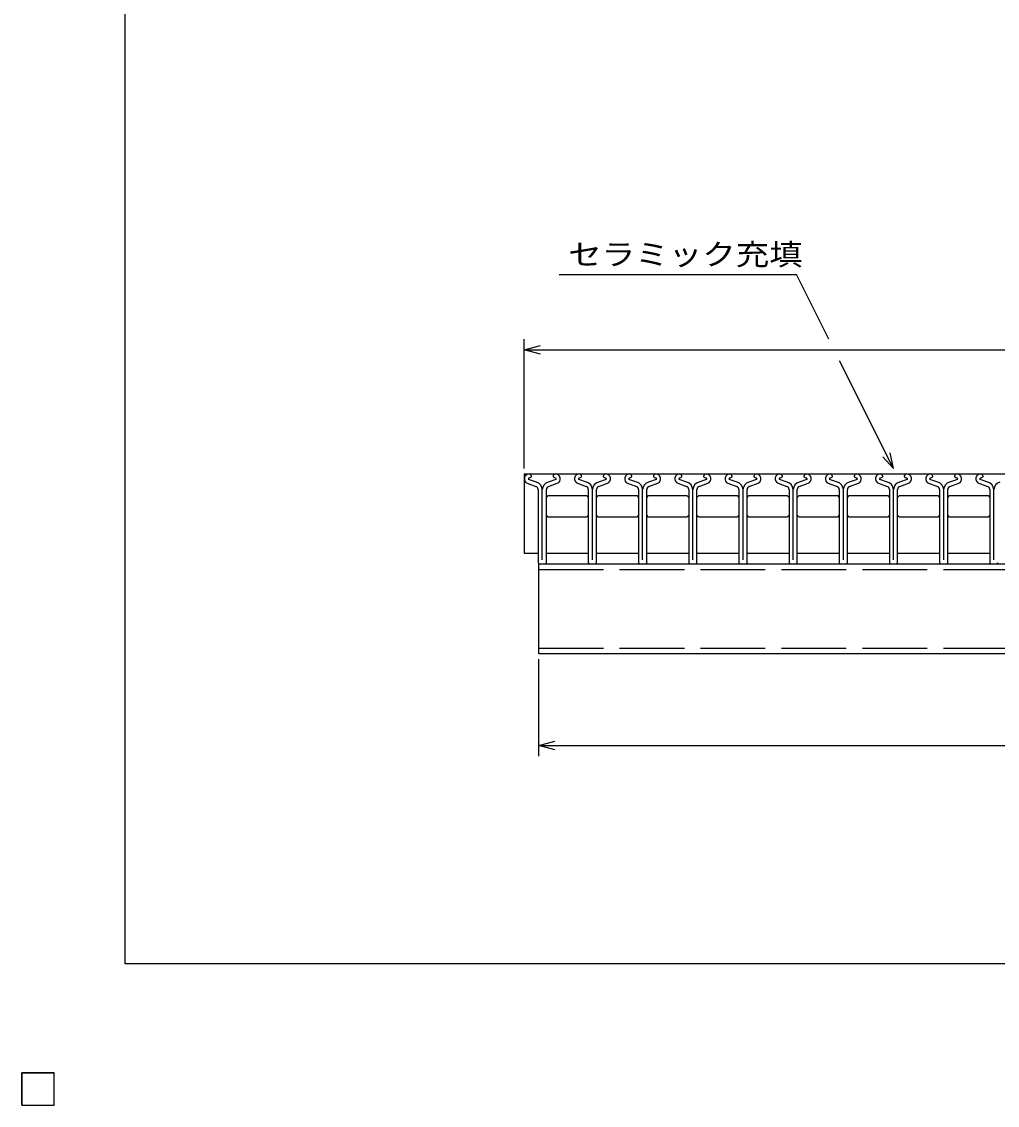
# Model space of a CAD drawing. Units: millimetres, scale not verified. Extents: x -1092 to 1042, y -770 to 629.
# Drawn here: x -1092 to -549, y -770 to -167 of the extents above; entities that cross this region are included whole.
import ezdxf
from ezdxf.enums import TextEntityAlignment as Align

# ---------------------------------------------------------------- set-up
doc = ezdxf.new("R2010")
doc.units = ezdxf.units.MM
doc.header["$LTSCALE"] = 6
doc.linetypes.add('DASHED', pattern=[7.5, 6, -1.5])
for name, color, linetype, lineweight in [('0_2', 150, 'Continuous', 25), ('16', 3, 'Continuous', 25), ('22', 2, 'Continuous', 25)]:
    doc.layers.add(name, color=color, linetype=linetype, lineweight=lineweight)
doc.styles.add('ベクトル', font='')
doc.styles.get('ベクトル').set_extended_font_data('ベクトル')

msp = doc.modelspace()

# ---------------------------------------------------------------- linework, layer by layer
at = {"layer": '0_2'}
for p, q in [((-1034.4, -690.9), (-1034.4, 629.1)), ((1041.6, -690.9), (-1034.4, -690.9))]:
    msp.add_line(p, q, dxfattribs=at)
at = {"layer": '16'}
for p, q in [((-812.5, -418.4), (-207.5, -418.4)), ((-812.5, -418.4), (-812.5, -462.4)), ((-805.799, -422.928), (-810.119, -421.408)), ((-809.96, -420.713), (-808.52, -420.013)), ((-808.52, -420.013), (-808.52, -419.783)), ((-794.902, -421.408), (-799.222, -422.928)), ((-796.501, -419.783), (-796.501, -420.013)), ((-796.501, -420.013), (-795.061, -420.713)), ((-777.899, -422.928), (-782.219, -421.408)), ((-782.06, -420.713), (-780.62, -420.013)), ((-780.62, -420.013), (-780.62, -419.783)), ((-767.002, -421.408), (-771.322, -422.928)), ((-768.601, -419.783), (-768.601, -420.013)), ((-768.601, -420.013), (-767.161, -420.713)), ((-749.999, -422.928), (-754.319, -421.408)), ((-754.16, -420.713), (-752.72, -420.013)), ((-752.72, -420.013), (-752.72, -419.783)), ((-739.102, -421.408), (-743.422, -422.928)), ((-740.701, -419.783), (-740.701, -420.013)), ((-740.701, -420.013), (-739.261, -420.713)), ((-722.099, -422.928), (-726.419, -421.408)), ((-726.26, -420.713), (-724.82, -420.013)), ((-724.82, -420.013), (-724.82, -419.783)), ((-711.202, -421.408), (-715.522, -422.928)), ((-712.801, -419.783), (-712.801, -420.013)), ((-712.801, -420.013), (-711.361, -420.713)), ((-694.199, -422.928), (-698.519, -421.408)), ((-698.36, -420.713), (-696.92, -420.013)), ((-696.92, -420.013), (-696.92, -419.783)), ((-683.302, -421.408), (-687.622, -422.928)), ((-684.901, -419.783), (-684.901, -420.013)), ((-684.901, -420.013), (-683.461, -420.713)), ((-666.299, -422.928), (-670.619, -421.408)), ((-670.46, -420.713), (-669.02, -420.013)), ((-669.02, -420.013), (-669.02, -419.783)), ((-655.402, -421.408), (-659.722, -422.928)), ((-657.001, -419.783), (-657.001, -420.013)), ((-657.001, -420.013), (-655.561, -420.713)), ((-638.399, -422.928), (-642.719, -421.408)), ((-642.56, -420.713), (-641.12, -420.013)), ((-641.12, -420.013), (-641.12, -419.783)), ((-627.502, -421.408), (-631.822, -422.928)), ((-629.101, -419.783), (-629.101, -420.013)), ((-629.101, -420.013), (-627.661, -420.713)), ((-610.499, -422.928), (-614.819, -421.408)), ((-614.66, -420.713), (-613.22, -420.013)), ((-613.22, -420.013), (-613.22, -419.783)), ((-599.602, -421.408), (-603.922, -422.928)), ((-601.201, -419.783), (-601.201, -420.013)), ((-601.201, -420.013), (-599.761, -420.713)), ((-582.599, -422.928), (-586.919, -421.408)), ((-586.76, -420.713), (-585.32, -420.013)), ((-585.32, -420.013), (-585.32, -419.783)), ((-571.702, -421.408), (-576.022, -422.928)), ((-573.301, -419.783), (-573.301, -420.013)), ((-573.301, -420.013), (-571.861, -420.713)), ((-554.699, -422.928), (-559.019, -421.408)), ((-558.86, -420.713), (-557.42, -420.013)), ((-557.42, -420.013), (-557.42, -419.783)), ((-810.879, -423.579), (-806.009, -425.289)), ((-804.81, -426.992), (-804.81, -467.712)), ((-802.5, -466.11), (-802.5, -427.04)), ((-800.21, -467.712), (-800.21, -426.992)), ((-799.012, -425.289), (-794.142, -423.579)), ((-782.979, -423.579), (-778.109, -425.289)), ((-776.91, -426.992), (-776.91, -467.712)), ((-774.6, -466.11), (-774.6, -427.04)), ((-772.31, -467.712), (-772.31, -426.992)), ((-771.112, -425.289), (-766.242, -423.579)), ((-755.079, -423.579), (-750.209, -425.289)), ((-749.01, -426.992), (-749.01, -467.712)), ((-746.7, -466.11), (-746.7, -427.04)), ((-744.41, -467.712), (-744.41, -426.992)), ((-743.212, -425.289), (-738.342, -423.579)), ((-727.179, -423.579), (-722.309, -425.289)), ((-721.11, -426.992), (-721.11, -467.712)), ((-718.8, -466.11), (-718.8, -427.04)), ((-716.51, -467.712), (-716.51, -426.992)), ((-715.312, -425.289), (-710.442, -423.579)), ((-699.279, -423.579), (-694.409, -425.289)), ((-693.21, -426.992), (-693.21, -467.712)), ((-690.9, -466.11), (-690.9, -427.04)), ((-688.61, -467.712), (-688.61, -426.992)), ((-687.412, -425.289), (-682.542, -423.579)), ((-671.379, -423.579), (-666.509, -425.289)), ((-665.31, -426.992), (-665.31, -467.712)), ((-663, -466.11), (-663, -427.04)), ((-660.71, -467.712), (-660.71, -426.992)), ((-659.512, -425.289), (-654.642, -423.579)), ((-643.479, -423.579), (-638.609, -425.289)), ((-637.41, -426.992), (-637.41, -467.712)), ((-635.1, -466.11), (-635.1, -427.04)), ((-632.81, -467.712), (-632.81, -426.992)), ((-631.612, -425.289), (-626.742, -423.579)), ((-615.579, -423.579), (-610.709, -425.289)), ((-609.51, -426.992), (-609.51, -467.712)), ((-607.2, -466.11), (-607.2, -427.04)), ((-604.91, -467.712), (-604.91, -426.992)), ((-603.712, -425.289), (-598.842, -423.579)), ((-587.679, -423.579), (-582.809, -425.289)), ((-581.61, -426.992), (-581.61, -467.712)), ((-579.3, -466.11), (-579.3, -427.04)), ((-577.01, -467.712), (-577.01, -426.992)), ((-575.812, -425.289), (-570.942, -423.579)), ((-559.779, -423.579), (-554.909, -425.289)), ((-553.71, -426.992), (-553.71, -467.712)), ((-551.4, -466.11), (-551.4, -427.04)), ((-800.25, -431.4), (-799.25, -430.4)), ((-799.25, -430.4), (-777.85, -430.4)), ((-777.85, -430.4), (-776.85, -431.4)), ((-772.35, -431.4), (-771.35, -430.4)), ((-771.35, -430.4), (-749.95, -430.4)), ((-749.95, -430.4), (-748.95, -431.4)), ((-744.45, -431.4), (-743.45, -430.4)), ((-743.45, -430.4), (-722.05, -430.4)), ((-722.05, -430.4), (-721.05, -431.4)), ((-716.55, -431.4), (-715.55, -430.4)), ((-715.55, -430.4), (-694.15, -430.4)), ((-694.15, -430.4), (-693.15, -431.4)), ((-688.65, -431.4), (-687.65, -430.4)), ((-687.65, -430.4), (-666.25, -430.4)), ((-666.25, -430.4), (-665.25, -431.4)), ((-660.75, -431.4), (-659.75, -430.4)), ((-659.75, -430.4), (-638.35, -430.4)), ((-638.35, -430.4), (-637.35, -431.4)), ((-632.85, -431.4), (-631.85, -430.4)), ((-631.85, -430.4), (-610.45, -430.4)), ((-610.45, -430.4), (-609.45, -431.4)), ((-604.95, -431.4), (-603.95, -430.4)), ((-603.95, -430.4), (-582.55, -430.4)), ((-582.55, -430.4), (-581.55, -431.4)), ((-577.05, -431.4), (-576.05, -430.4)), ((-576.05, -430.4), (-554.65, -430.4)), ((-554.65, -430.4), (-553.65, -431.4)), ((-799.25, -442.4), (-800.25, -441.4)), ((-777.85, -442.4), (-799.25, -442.4)), ((-776.85, -441.4), (-777.85, -442.4)), ((-771.35, -442.4), (-772.35, -441.4)), ((-749.95, -442.4), (-771.35, -442.4)), ((-748.95, -441.4), (-749.95, -442.4)), ((-743.45, -442.4), (-744.45, -441.4)), ((-722.05, -442.4), (-743.45, -442.4)), ((-721.05, -441.4), (-722.05, -442.4)), ((-715.55, -442.4), (-716.55, -441.4)), ((-694.15, -442.4), (-715.55, -442.4)), ((-693.15, -441.4), (-694.15, -442.4)), ((-687.65, -442.4), (-688.65, -441.4)), ((-666.25, -442.4), (-687.65, -442.4)), ((-665.25, -441.4), (-666.25, -442.4)), ((-659.75, -442.4), (-660.75, -441.4)), ((-638.35, -442.4), (-659.75, -442.4)), ((-637.35, -441.4), (-638.35, -442.4)), ((-631.85, -442.4), (-632.85, -441.4)), ((-610.45, -442.4), (-631.85, -442.4)), ((-609.45, -441.4), (-610.45, -442.4)), ((-603.95, -442.4), (-604.95, -441.4)), ((-582.55, -442.4), (-603.95, -442.4)), ((-581.55, -441.4), (-582.55, -442.4)), ((-576.05, -442.4), (-577.05, -441.4)), ((-554.65, -442.4), (-576.05, -442.4)), ((-553.65, -441.4), (-554.65, -442.4)), ((-812.5, -462.4), (-804.8, -462.4)), ((-800.2, -462.4), (-776.9, -462.4)), ((-772.3, -462.4), (-749, -462.4)), ((-744.4, -462.4), (-721.1, -462.4)), ((-716.5, -462.4), (-693.2, -462.4)), ((-688.6, -462.4), (-665.3, -462.4)), ((-660.7, -462.4), (-637.4, -462.4)), ((-632.8, -462.4), (-609.5, -462.4)), ((-604.9, -462.4), (-581.6, -462.4)), ((-577, -462.4), (-553.7, -462.4)), ((-804.5, -468.4), (-215.5, -468.4)), ((-804.5, -518.4), (-804.5, -468.4)), ((-804.11, -468.412), (-800.91, -468.412)), ((-776.21, -468.412), (-773.01, -468.412)), ((-748.31, -468.412), (-745.11, -468.412)), ((-720.41, -468.412), (-717.21, -468.412)), ((-692.51, -468.412), (-689.31, -468.412)), ((-664.61, -468.412), (-661.41, -468.412)), ((-636.71, -468.412), (-633.51, -468.412)), ((-608.81, -468.412), (-605.61, -468.412)), ((-580.91, -468.412), (-577.71, -468.412)), ((-553.01, -468.412), (-549.81, -468.412)), ((-215.5, -518.4), (-804.5, -518.4)), ((-1092, -751.5), (-1074, -751.5)), ((-1092, -769.5), (-1092, -751.5)), ((-1092, -751.5), (-1074, -751.5)), ((-1092, -769.5), (-1092, -751.5)), ((-1092, -751.5), (-1074, -751.5)), ((-1092, -769.5), (-1092, -751.5)), ((-1092, -751.5), (-1074, -751.5)), ((-1092, -769.5), (-1092, -751.5)), ((-1092, -751.5), (-1074, -751.5)), ((-1092, -769.5), (-1092, -751.5)), ((-1074, -769.5), (-1074, -751.5)), ((-1074, -769.5), (-1074, -751.5)), ((-1074, -769.5), (-1074, -751.5)), ((-1074, -769.5), (-1074, -751.5)), ((-1074, -769.5), (-1074, -751.5)), ((-1092, -769.5), (-1074, -769.5)), ((-1092, -769.5), (-1074, -769.5)), ((-1092, -769.5), (-1074, -769.5)), ((-1092, -769.5), (-1074, -769.5)), ((-1092, -769.5), (-1074, -769.5))]:
    msp.add_line(p, q, dxfattribs=at)
at = {"layer": '16', "linetype": 'DASHED'}
for p, q in [((-804.5, -471.6), (-215.5, -471.6)), ((-804.5, -515.2), (-215.5, -515.2))]:
    msp.add_line(p, q, dxfattribs=at)
at = {"layer": '16'}
for centre, radius, start, end in [((-809.81, -421.1), 2.7, 90.98, 246.68), ((-809.795, -421.116), 0.44, 111.91, 222.33), ((-809.969, -419.846), 1.45, 2.5, 85.55), ((-795.052, -419.846), 1.45, 94.45, 177.5), ((-795.211, -421.1), 2.7, 293.32, 89.02002), ((-795.226, -421.116), 0.44, 317.67, 68.08999), ((-781.91, -421.1), 2.7, 90.98, 246.68), ((-781.895, -421.116), 0.44, 111.91, 222.33), ((-782.069, -419.846), 1.45, 2.5, 85.55), ((-767.152, -419.846), 1.45, 94.45, 177.5), ((-767.311, -421.1), 2.7, 293.32, 89.02002), ((-767.326, -421.116), 0.44, 317.67, 68.08999), ((-754.01, -421.1), 2.7, 90.98, 246.68), ((-753.995, -421.116), 0.44, 111.91, 222.33), ((-754.169, -419.846), 1.45, 2.5, 85.55), ((-739.252, -419.846), 1.45, 94.45, 177.5), ((-739.411, -421.1), 2.7, 293.32, 89.02002), ((-739.426, -421.116), 0.44, 317.67, 68.08999), ((-726.11, -421.1), 2.7, 90.98, 246.68), ((-726.095, -421.116), 0.44, 111.91, 222.33), ((-726.269, -419.846), 1.45, 2.5, 85.55), ((-711.352, -419.846), 1.45, 94.45, 177.5), ((-711.511, -421.1), 2.7, 293.32, 89.02002), ((-711.526, -421.116), 0.44, 317.67, 68.08999), ((-698.21, -421.1), 2.7, 90.98, 246.68), ((-698.195, -421.116), 0.44, 111.91, 222.33), ((-698.369, -419.846), 1.45, 2.5, 85.55), ((-683.452, -419.846), 1.45, 94.45, 177.5), ((-683.611, -421.1), 2.7, 293.32, 89.02002), ((-683.626, -421.116), 0.44, 317.67, 68.08999), ((-670.31, -421.1), 2.7, 90.98, 246.68), ((-670.295, -421.116), 0.44, 111.91, 222.33), ((-670.469, -419.846), 1.45, 2.5, 85.55), ((-655.552, -419.846), 1.45, 94.45, 177.5), ((-655.711, -421.1), 2.7, 293.32, 89.02002), ((-655.726, -421.116), 0.44, 317.67, 68.08999), ((-642.41, -421.1), 2.7, 90.98, 246.68), ((-642.395, -421.116), 0.44, 111.91, 222.33), ((-642.569, -419.846), 1.45, 2.5, 85.55), ((-627.652, -419.846), 1.45, 94.45, 177.5), ((-627.811, -421.1), 2.7, 293.32, 89.02002), ((-627.826, -421.116), 0.44, 317.67, 68.08999), ((-614.51, -421.1), 2.7, 90.98, 246.68), ((-614.495, -421.116), 0.44, 111.91, 222.33), ((-614.669, -419.846), 1.45, 2.5, 85.55), ((-599.752, -419.846), 1.45, 94.45, 177.5), ((-599.911, -421.1), 2.7, 293.32, 89.02002), ((-599.926, -421.116), 0.44, 317.67, 68.08999), ((-586.61, -421.1), 2.7, 90.98, 246.68), ((-586.595, -421.116), 0.44, 111.91, 222.33), ((-586.769, -419.846), 1.45, 2.5, 85.55), ((-571.852, -419.846), 1.45, 94.45, 177.5), ((-572.011, -421.1), 2.7, 293.32, 89.02002), ((-572.026, -421.116), 0.44, 317.67, 68.08999), ((-558.71, -421.1), 2.7, 90.98, 246.68), ((-558.695, -421.116), 0.44, 111.91, 222.33), ((-558.869, -419.846), 1.45, 2.5, 85.55), ((-806.609, -426.989), 1.8, 0, 70.58), ((-807.09, -427.343), 4.6, 3.78, 73.7), ((-797.931, -427.343), 4.6, 106.3, 176.22), ((-798.412, -426.989), 1.8, 109.42, 180), ((-778.709, -426.989), 1.8, 0, 70.58), ((-779.19, -427.343), 4.6, 3.78, 73.7), ((-770.031, -427.343), 4.6, 106.3, 176.22), ((-770.512, -426.989), 1.8, 109.42, 180), ((-750.809, -426.989), 1.8, 0, 70.58), ((-751.29, -427.343), 4.6, 3.78, 73.7), ((-742.131, -427.343), 4.6, 106.3, 176.22), ((-742.612, -426.989), 1.8, 109.42, 180), ((-722.909, -426.989), 1.8, 0, 70.58), ((-723.39, -427.343), 4.6, 3.78, 73.7), ((-714.231, -427.343), 4.6, 106.3, 176.22), ((-714.712, -426.989), 1.8, 109.42, 180), ((-695.009, -426.989), 1.8, 0, 70.58), ((-695.49, -427.343), 4.6, 3.78, 73.7), ((-686.331, -427.343), 4.6, 106.3, 176.22), ((-686.812, -426.989), 1.8, 109.42, 180), ((-667.109, -426.989), 1.8, 0, 70.58), ((-667.59, -427.343), 4.6, 3.78, 73.7), ((-658.431, -427.343), 4.6, 106.3, 176.22), ((-658.912, -426.989), 1.8, 109.42, 180), ((-639.209, -426.989), 1.8, 0, 70.58), ((-639.69, -427.343), 4.6, 3.78, 73.7), ((-630.531, -427.343), 4.6, 106.3, 176.22), ((-631.012, -426.989), 1.8, 109.42, 180), ((-611.309, -426.989), 1.8, 0, 70.58), ((-611.79, -427.343), 4.6, 3.78, 73.7), ((-602.631, -427.343), 4.6, 106.3, 176.22), ((-603.112, -426.989), 1.8, 109.42, 180), ((-583.409, -426.989), 1.8, 0, 70.58), ((-583.89, -427.343), 4.6, 3.78, 73.7), ((-574.731, -427.343), 4.6, 106.3, 176.22), ((-575.212, -426.989), 1.8, 109.42, 180), ((-555.509, -426.989), 1.8, 0, 70.58), ((-555.99, -427.343), 4.6, 3.78, 73.7), ((-546.831, -427.343), 4.6, 106.3, 176.22), ((-804.11, -467.712), 0.7, 180, 270), ((-800.91, -467.712), 0.7, 270, 0), ((-776.21, -467.712), 0.7, 180, 270), ((-773.01, -467.712), 0.7, 270, 0), ((-748.31, -467.712), 0.7, 180, 270), ((-745.11, -467.712), 0.7, 270, 0), ((-720.41, -467.712), 0.7, 180, 270), ((-717.21, -467.712), 0.7, 270, 0), ((-692.51, -467.712), 0.7, 180, 270), ((-689.31, -467.712), 0.7, 270, 0), ((-664.61, -467.712), 0.7, 180, 270), ((-661.41, -467.712), 0.7, 270, 0), ((-636.71, -467.712), 0.7, 180, 270), ((-633.51, -467.712), 0.7, 270, 0), ((-608.81, -467.712), 0.7, 180, 270), ((-605.61, -467.712), 0.7, 270, 0), ((-580.91, -467.712), 0.7, 180, 270), ((-577.71, -467.712), 0.7, 270, 0), ((-553.01, -467.712), 0.7, 180, 270), ((-549.81, -467.712), 0.7, 270, 0)]:
    msp.add_arc(centre, radius, start, end, dxfattribs=at)
at = {"layer": '22', "color": 4}
for p, q in [((-793.2, -307.4), (-661.2, -307.4)), ((-643.2, -343.4), (-661.2, -307.4)), ((-812.5, -415.4), (-812.5, -343.4)), ((-812.5, -349.4), (-803.5, -347)), ((-803.5, -351.8), (-812.5, -349.4)), ((-812.5, -349.4), (-207.502, -349.4)), ((-607.2, -415.4), (-637.2, -355.4)), ((-607.2, -415.4), (-613.2, -408.8)), ((-607.2, -415.4), (-609, -406.64)), ((-804.5, -575.4), (-804.5, -521.4)), ((-804.5, -569.4), (-795.5, -567)), ((-795.5, -571.8), (-804.5, -569.4)), ((-804.5, -569.4), (-215.5, -569.4))]:
    msp.add_line(p, q, dxfattribs=at)
at = {"layer": '22'}
for p, q in [((-1074, -751.5), (-1092, -751.5)), ((-1092, -751.5), (-1092, -769.5)), ((-1074, -751.5), (-1092, -751.5)), ((-1092, -751.5), (-1092, -769.5)), ((-1074, -751.5), (-1092, -751.5)), ((-1092, -751.5), (-1092, -769.5)), ((-1074, -769.5), (-1074, -751.5)), ((-1074, -769.5), (-1074, -751.5)), ((-1074, -769.5), (-1074, -751.5)), ((-1092, -769.5), (-1074, -769.5)), ((-1092, -769.5), (-1074, -769.5)), ((-1092, -769.5), (-1074, -769.5))]:
    msp.add_line(p, q, dxfattribs=at)

# ---------------------------------------------------------------- texts
at = {"layer": '22', "style": 'ベクトル', "width": 1.15}
msp.add_text('セラミック充填', height=11.88, dxfattribs=at).set_placement((-788.1, -296.3), align=Align.MIDDLE_LEFT)

doc.saveas('drawing.dxf')
